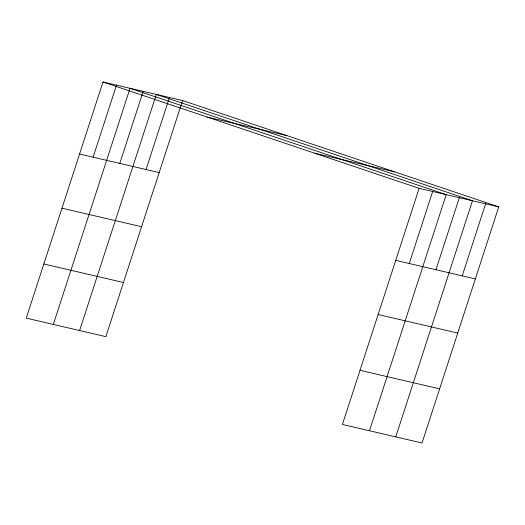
<?xml version="1.0" encoding="UTF-8"?>
<svg xmlns="http://www.w3.org/2000/svg" width="525" height="525" viewBox="0 0 525 525"><rect width="100%" height="100%" fill="white"/><g stroke="black" fill="none" stroke-linecap="round" stroke-linejoin="round"><path stroke-width="0.79" d="M182.588 100.537L102.972 82.005L26.25 318.13L105.866 336.663L182.588 100.537L498.75 206.87L422.028 442.995L342.412 424.462L419.134 188.337L498.75 206.87M93.102 157.198L116.511 85.155M53.32 324.437L130.042 88.305L446.204 194.637L369.482 430.762M119.772 163.406L143.181 91.363M79.597 330.547L156.319 94.421L472.474 200.753L395.752 436.879M146.048 169.523L169.45 97.479M409.257 263.53L432.666 191.487M435.934 269.738L459.342 197.695M462.203 275.848L485.612 203.812M207.303 117.095L286.926 135.627M314.797 153.248L394.419 171.78M79.564 154.048L159.18 172.581M395.725 260.374L475.342 278.906M61.97 208.195L141.586 226.728M378.131 314.527L457.748 333.06M43.844 263.983L123.46 282.516M360.006 370.315L439.622 388.848M102.972 82.005L419.134 188.337"/></g></svg>
